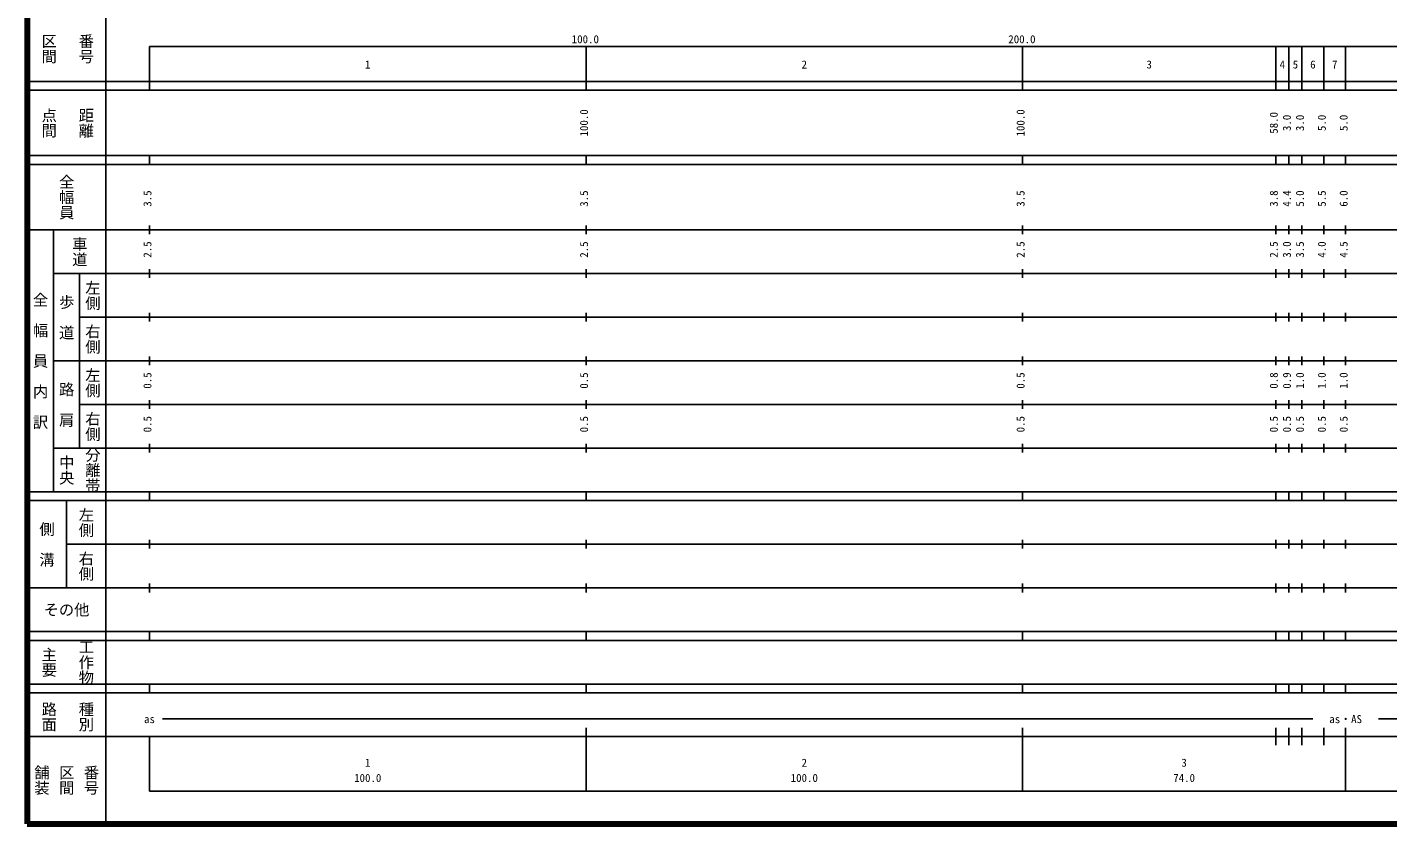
# Model space of a CAD drawing. Units: millimetres on the paper, enlarged 1000 times. Extents: x 40000 to 680000, y 20000 to 380000.
# Drawn here: x 40000 to 351651, y 20000 to 202409 of the extents above; entities that cross this region are included whole.
import ezdxf
from ezdxf.enums import TextEntityAlignment as Align

# ---------------------------------------------------------------- set-up
doc = ezdxf.new("R2010")
doc.units = ezdxf.units.MM
doc.header["$LTSCALE"] = 1000
doc.layers.add('M-TTL', color=2, linetype='Continuous', lineweight=140)
doc.layers.add('M-TTL-BAND', color=7, linetype='Continuous', lineweight=25)
doc.styles.add('@ＭＳ ゴシック', font='')
doc.styles.add('ＭＳ ゴシック', font='')
doc.styles.get('@ＭＳ ゴシック').set_extended_font_data('@MS Gothic')
doc.styles.get('ＭＳ ゴシック').set_extended_font_data('MS Gothic')

msp = doc.modelspace()

# ---------------------------------------------------------------- linework, layer by layer
at = {"layer": 'M-TTL'}
for p, q in [((40000, 380000), (40000, 20000)), ((40000, 20000), (680000, 20000))]:
    msp.add_line(p, q, dxfattribs=at)
at = {"layer": 'M-TTL-BAND'}
for p, q in [((58000, 370000), (58000, 20000)), ((68000, 198000), (579000, 198000)), ((68000, 198000), (68000, 188000)), ((168000, 188000), (168000, 198000)), ((268000, 188000), (268000, 198000)), ((326000, 188000), (326000, 198000)), ((329000, 188000), (329000, 198000)), ((332000, 188000), (332000, 198000)), ((337000, 188000), (337000, 198000)), ((342000, 188000), (342000, 198000)), ((40000, 190000), (579000, 190000)), ((40000, 188000), (579000, 188000)), ((40000, 173000), (579000, 173000)), ((68000, 171000), (68000, 173000)), ((168000, 171000), (168000, 173000)), ((268000, 171000), (268000, 173000)), ((326000, 171000), (326000, 173000)), ((329000, 171000), (329000, 173000)), ((332000, 171000), (332000, 173000)), ((337000, 171000), (337000, 173000)), ((342000, 171000), (342000, 173000)), ((40000, 171000), (579000, 171000)), ((40000, 156000), (579000, 156000)), ((46000, 96000), (46000, 156000)), ((68000, 155000), (68000, 157000)), ((168000, 155000), (168000, 157000)), ((268000, 155000), (268000, 157000)), ((326000, 155000), (326000, 157000)), ((329000, 155000), (329000, 157000)), ((332000, 155000), (332000, 157000)), ((337000, 155000), (337000, 157000)), ((342000, 155000), (342000, 157000)), ((68000, 145000), (68000, 147000)), ((168000, 145000), (168000, 147000)), ((268000, 145000), (268000, 147000)), ((326000, 145000), (326000, 147000)), ((329000, 145000), (329000, 147000)), ((332000, 145000), (332000, 147000)), ((337000, 145000), (337000, 147000)), ((342000, 145000), (342000, 147000)), ((46000, 146000), (579000, 146000)), ((52000, 146000), (52000, 106000)), ((52000, 136000), (579000, 136000)), ((68000, 135000), (68000, 137000)), ((168000, 135000), (168000, 137000)), ((268000, 135000), (268000, 137000)), ((326000, 135000), (326000, 137000)), ((329000, 135000), (329000, 137000)), ((332000, 135000), (332000, 137000)), ((337000, 135000), (337000, 137000)), ((342000, 135000), (342000, 137000)), ((46000, 126000), (579000, 126000)), ((68000, 125000), (68000, 127000)), ((168000, 125000), (168000, 127000)), ((268000, 125000), (268000, 127000)), ((326000, 125000), (326000, 127000)), ((329000, 125000), (329000, 127000)), ((332000, 125000), (332000, 127000)), ((337000, 125000), (337000, 127000)), ((342000, 125000), (342000, 127000)), ((52000, 116000), (579000, 116000)), ((68000, 115000), (68000, 117000)), ((168000, 115000), (168000, 117000)), ((268000, 115000), (268000, 117000)), ((326000, 115000), (326000, 117000)), ((329000, 115000), (329000, 117000)), ((332000, 115000), (332000, 117000)), ((337000, 115000), (337000, 117000)), ((342000, 115000), (342000, 117000)), ((46000, 106000), (579000, 106000)), ((68000, 105000), (68000, 107000)), ((168000, 105000), (168000, 107000)), ((268000, 105000), (268000, 107000)), ((326000, 105000), (326000, 107000)), ((329000, 105000), (329000, 107000)), ((332000, 105000), (332000, 107000)), ((337000, 105000), (337000, 107000)), ((342000, 105000), (342000, 107000)), ((40000, 96000), (579000, 96000)), ((40000, 94000), (579000, 94000)), ((49000, 94000), (49000, 74000)), ((68000, 94000), (68000, 96000)), ((168000, 94000), (168000, 96000)), ((268000, 94000), (268000, 96000)), ((326000, 94000), (326000, 96000)), ((329000, 94000), (329000, 96000)), ((332000, 94000), (332000, 96000)), ((337000, 94000), (337000, 96000)), ((342000, 94000), (342000, 96000)), ((68000, 83000), (68000, 85000)), ((168000, 83000), (168000, 85000)), ((268000, 83000), (268000, 85000)), ((326000, 83000), (326000, 85000)), ((329000, 83000), (329000, 85000)), ((332000, 83000), (332000, 85000)), ((337000, 83000), (337000, 85000)), ((342000, 83000), (342000, 85000)), ((49000, 84000), (579000, 84000)), ((68000, 73000), (68000, 75000)), ((168000, 73000), (168000, 75000)), ((268000, 73000), (268000, 75000)), ((326000, 73000), (326000, 75000)), ((329000, 73000), (329000, 75000)), ((332000, 73000), (332000, 75000)), ((337000, 73000), (337000, 75000)), ((342000, 73000), (342000, 75000)), ((40000, 74000), (579000, 74000)), ((40000, 64000), (579000, 64000)), ((68000, 62000), (68000, 64000)), ((168000, 62000), (168000, 64000)), ((268000, 62000), (268000, 64000)), ((326000, 62000), (326000, 64000)), ((329000, 62000), (329000, 64000)), ((332000, 62000), (332000, 64000)), ((337000, 62000), (337000, 64000)), ((342000, 62000), (342000, 64000)), ((40000, 62000), (579000, 62000)), ((40000, 52000), (579000, 52000)), ((40000, 50000), (579000, 50000)), ((68000, 50000), (68000, 52000)), ((168000, 50000), (168000, 52000)), ((268000, 50000), (268000, 52000)), ((326000, 50000), (326000, 52000)), ((329000, 50000), (329000, 52000)), ((332000, 50000), (332000, 52000)), ((337000, 50000), (337000, 52000)), ((342000, 50000), (342000, 52000)), ((71000, 44000), (334500, 44000)), ((349500, 44000), (565000, 44000)), ((168000, 27500), (168000, 42000)), ((268000, 27500), (268000, 42000)), ((326000, 38000), (326000, 42000)), ((329000, 38000), (329000, 42000)), ((332000, 38000), (332000, 42000)), ((337000, 38000), (337000, 42000)), ((342000, 27500), (342000, 42000)), ((40000, 40000), (579000, 40000)), ((68000, 40000), (68000, 27500)), ((68000, 27500), (579000, 27500))]:
    msp.add_line(p, q, dxfattribs=at)

# ---------------------------------------------------------------- texts
at = {"layer": 'M-TTL-BAND', "style": '@ＭＳ ゴシック'}
for s, p in [('区間', (45000, 197500)), ('番号', (53500, 197500)), ('点間', (45000, 180500)), ('距離', (53500, 180500)), ('全幅員', (49000, 163500)), ('車道', (52000, 151000)), ('左側', (55000, 141000)), ('全\u3000幅\u3000員\u3000内\u3000訳', (43000, 126000)), ('歩\u3000道', (49000, 136000)), ('右側', (55000, 131000)), ('左側', (55000, 121000)), ('路\u3000肩', (49000, 116000)), ('右側', (55000, 111000)), ('分離帯', (55000, 101000)), ('中央', (49000, 101000)), ('左側', (53500, 89000)), ('側\u3000溝', (44500, 84000)), ('右側', (53500, 79000)), ('主要', (45000, 57000)), ('工作物', (53500, 57000)), ('路面', (45000, 44500)), ('種別', (53500, 44500)), ('舗装', (43333, 30000)), ('区間', (49000, 30000)), ('番号', (54667, 30000))]:
    msp.add_text(s, height=2566, rotation=270, dxfattribs=at).set_placement(p, align=Align.MIDDLE_CENTER)
at = {"layer": 'M-TTL-BAND', "style": 'ＭＳ ゴシック'}
for s, p in [('100.0', (167844, 198195)), ('200.0', (267844, 198195)), ('1', (118000, 192405)), ('2', (218000, 192405)), ('3', (297000, 192405)), ('4', (327500, 192405)), ('5', (330500, 192405)), ('6', (334500, 192405)), ('7', (339500, 192405)), ('as', (68000, 42500)), ('as・AS', (342000, 42500)), ('1', (118000, 32523)), ('2', (218000, 32523)), ('3', (305000, 32523)), ('100.0', (118000, 29033)), ('100.0', (218000, 29033)), ('74.0', (305000, 29033))]:
    msp.add_text(s, height=1833, dxfattribs=at).set_placement(p, align=Align.BOTTOM_CENTER)
for s, p in [('100.0', (169000, 180500)), ('100.0', (269000, 180500)), ('58.0', (327000, 180500)), ('3.0', (330000, 180500)), ('3.0', (333000, 180500)), ('5.0', (338000, 180500)), ('5.0', (343000, 180500)), ('3.5', (69000, 163174)), ('3.5', (169000, 163174)), ('3.5', (269000, 163174)), ('3.8', (327000, 163174)), ('4.4', (330000, 163174)), ('5.0', (333000, 163174)), ('5.5', (338000, 163174)), ('6.0', (343000, 163174)), ('2.5', (69000, 151500)), ('2.5', (169000, 151500)), ('2.5', (269000, 151500)), ('2.5', (327000, 151500)), ('3.0', (330000, 151500)), ('3.5', (333000, 151500)), ('4.0', (338000, 151500)), ('4.5', (343000, 151500)), ('0.5', (69000, 121500)), ('0.5', (169000, 121500)), ('0.5', (269000, 121500)), ('0.8', (327000, 121500)), ('0.9', (330000, 121500)), ('1.0', (333000, 121500)), ('1.0', (338000, 121500)), ('1.0', (343000, 121500)), ('0.5', (69000, 111500)), ('0.5', (169000, 111500)), ('0.5', (269000, 111500)), ('0.5', (327000, 111500)), ('0.5', (330000, 111500)), ('0.5', (333000, 111500)), ('0.5', (338000, 111500)), ('0.5', (343000, 111500))]:
    msp.add_text(s, height=1833, rotation=90, dxfattribs=at).set_placement(p, align=Align.BOTTOM_CENTER)
msp.add_text('その他', height=2566, dxfattribs=at).set_placement((49000, 69000), align=Align.MIDDLE_CENTER)

doc.saveas('drawing.dxf')
